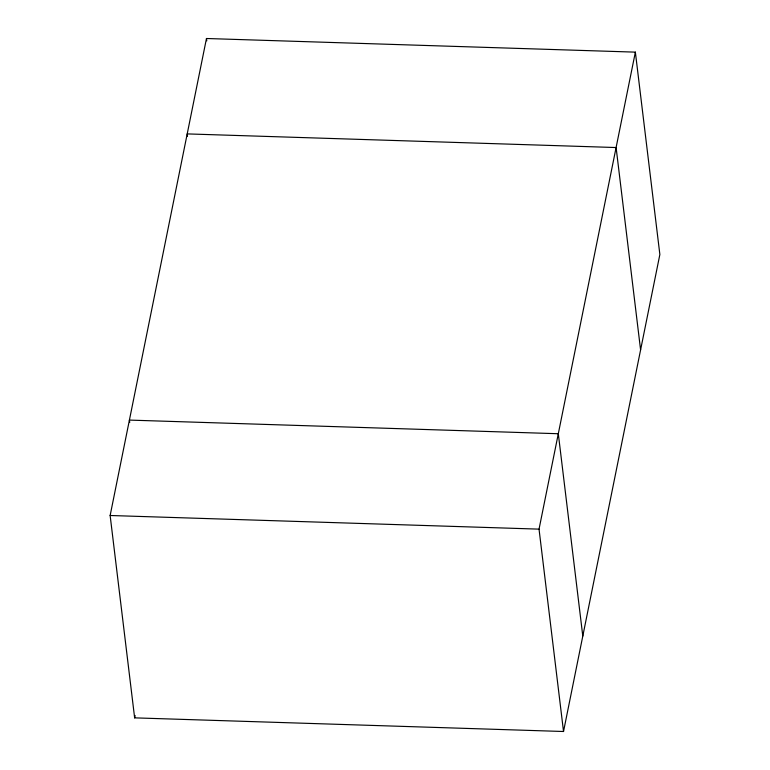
<?xml version="1.0" encoding="UTF-8"?>
<svg xmlns="http://www.w3.org/2000/svg" width="770" height="770" viewBox="0 0 770 770"><rect width="100%" height="100%" fill="white"/><g stroke="black" fill="none" stroke-linecap="round" stroke-linejoin="round"><path stroke-width="1.16" d="M110.139 515.496L206.476 38.5L635.365 52.139L659.861 254.504L563.524 731.5L134.635 717.861L110.139 515.496L539.038 529.134L635.365 52.139M134.635 717.861L135.106 715.503M640.592 349.907L616.106 147.542L187.206 133.903L187.495 136.28M582.794 636.097L558.308 433.731L129.408 420.093L129.697 422.48M539.038 529.134L563.524 731.5M206.476 38.5L206.764 40.877"/></g></svg>
